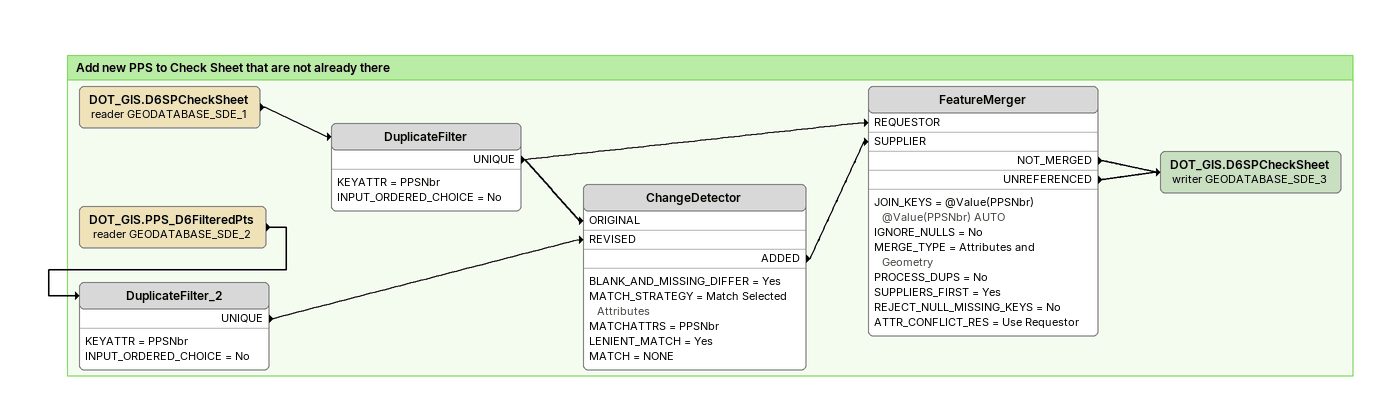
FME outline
Bookmark: Add new PPS to Check Sheet that are not already there
DOT_GIS.D6SPCheckSheet (reader GEODATABASE_SDE_1)
    -> DuplicateFilter
DuplicateFilter
    KEYATTR = PPSNbr
    INPUT_ORDERED_CHOICE = No
    UNIQUE -> ChangeDetector [ORIGINAL]
    UNIQUE -> FeatureMerger [REQUESTOR]
DOT_GIS.PPS_D6FilteredPts (reader GEODATABASE_SDE_2)
    -> DuplicateFilter_2
DuplicateFilter_2
    KEYATTR = PPSNbr
    INPUT_ORDERED_CHOICE = No
    UNIQUE -> ChangeDetector [REVISED]
ChangeDetector
    BLANK_AND_MISSING_DIFFER = Yes
    MATCH_STRATEGY = Match Selected Attributes
    MATCHATTRS = PPSNbr
    LENIENT_MATCH = Yes
    MATCH = NONE
    ADDED -> FeatureMerger [SUPPLIER]
FeatureMerger
    JOIN_KEYS = @Value(PPSNbr) @Value(PPSNbr) AUTO
    IGNORE_NULLS = No
    MERGE_TYPE = Attributes and Geometry
    PROCESS_DUPS = No
    SUPPLIERS_FIRST = Yes
    REJECT_NULL_MISSING_KEYS = No
    ATTR_CONFLICT_RES = Use Requestor
    NOT_MERGED -> DOT_GIS.D6SPCheckSheet (writer GEODATABASE_SDE_3)
    UNREFERENCED -> DOT_GIS.D6SPCheckSheet (writer GEODATABASE_SDE_3)
DOT_GIS.D6SPCheckSheet (writer GEODATABASE_SDE_3)
